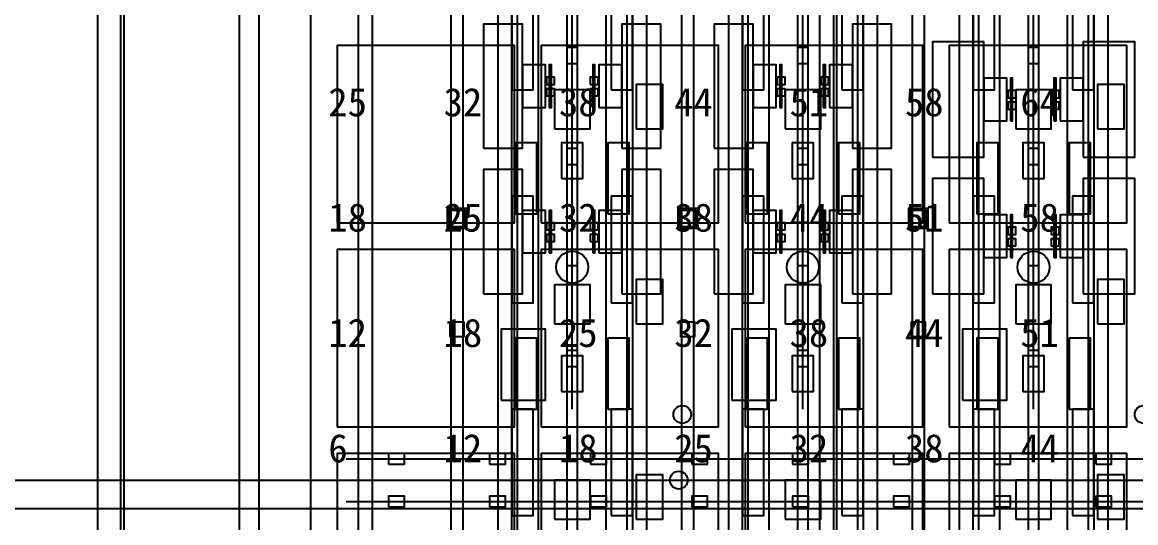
# Model space of a CAD drawing. Header units: metres. Extents: x -1640 to 1560, y -268 to 2338.
# Drawn here: x 4.2 to 67, y 1382.6 to 1410.8 of the extents above; entities that cross this region are included whole.
import ezdxf

# ---------------------------------------------------------------- set-up
doc = ezdxf.new("R2010")
doc.units = ezdxf.units.M
for name, color, linetype in [('1F_CHL', 4, 'Continuous'), ('1F_EHS_EXTINGUISHER_HYDRANT_CABINET_CONCEPT', 1, 'Continuous'), ('1F_PUMP', 2, 'Continuous'), ('1F_SCR', 3, 'Continuous'), ('1F_STRUCT_COLUMN', 8, 'Continuous'), ('1F_ZONE', 3, 'Continuous'), ('2F_CSF_LATERAL_RACK_CONCEPT', 9, 'Continuous'), ('2F_RFG', 5, 'Continuous'), ('2F_STRUCT_COLUMN', 8, 'Continuous'), ('2F_VMB', 6, 'Continuous'), ('2F_ZONE', 3, 'Continuous'), ('3F_CLEANROOM_OVERHEAD_PIPE_DUCT_CONCEPT', 9, 'Continuous'), ('3F_CVD', 3, 'Continuous'), ('3F_DIFF', 4, 'Continuous'), ('3F_EHS_EGRESS_DIST_M', 2, 'Continuous'), ('3F_EHS_EXTINGUISHER_HYDRANT_CABINET_CONCEPT', 1, 'Continuous'), ('3F_EHS_GAS_DETECTOR', 6, 'Continuous'), ('3F_FOUP', 5, 'Continuous'), ('3F_OHT', 9, 'Continuous'), ('3F_OHTV', 1, 'Continuous'), ('3F_STK', 3, 'Continuous'), ('3F_STRUCT_COLUMN', 8, 'Continuous'), ('3F_TBAR', 6, 'Continuous'), ('3F_ZONE', 3, 'Continuous'), ('4F_FFU', 1, 'Continuous'), ('4F_STRUCT_PLENUM_TRUSS_CONCEPT', 9, 'Continuous'), ('4F_ZONE', 3, 'Continuous'), ('5F_CHL', 4, 'Continuous'), ('5F_EHS_EXTINGUISHER_HYDRANT_CABINET_CONCEPT', 1, 'Continuous'), ('5F_PUMP', 2, 'Continuous'), ('5F_SCR', 3, 'Continuous'), ('5F_STRUCT_COLUMN', 8, 'Continuous'), ('5F_ZONE', 3, 'Continuous'), ('6F_CSF_LATERAL_RACK_CONCEPT', 9, 'Continuous'), ('6F_RFG', 5, 'Continuous'), ('6F_STRUCT_COLUMN', 8, 'Continuous'), ('6F_VMB', 6, 'Continuous'), ('6F_ZONE', 3, 'Continuous'), ('7F_CLEANROOM_OVERHEAD_PIPE_DUCT_CONCEPT', 9, 'Continuous'), ('7F_CVD', 3, 'Continuous'), ('7F_DIFF', 4, 'Continuous'), ('7F_EHS_EGRESS_DIST_M', 2, 'Continuous'), ('7F_EHS_EXTINGUISHER_HYDRANT_CABINET_CONCEPT', 1, 'Continuous'), ('7F_EHS_GAS_DETECTOR', 6, 'Continuous'), ('7F_FOUP', 5, 'Continuous'), ('7F_OHT', 9, 'Continuous'), ('7F_OHTV', 1, 'Continuous'), ('7F_STK', 3, 'Continuous'), ('7F_STRUCT_COLUMN', 8, 'Continuous'), ('7F_TBAR', 6, 'Continuous'), ('7F_ZONE', 3, 'Continuous'), ('8F_FFU', 1, 'Continuous'), ('8F_STRUCT_PLENUM_TRUSS_CONCEPT', 9, 'Continuous'), ('8F_ZONE', 3, 'Continuous'), ('EHS_TREATED_EXHAUST', 30, 'Continuous'), ('UTIL_CHW.R_CONCEPT', 2, 'Continuous'), ('UTIL_CHW.S_CONCEPT', 1, 'Continuous'), ('UTIL_ELEC.LV_CONCEPT', 2, 'Continuous'), ('UTIL_GAS.BULK_CONCEPT', 2, 'Continuous'), ('UTIL_PCW.R_CONCEPT', 1, 'Continuous'), ('UTIL_PCW.S_CONCEPT', 6, 'Continuous'), ('UTIL_UPW.R_CONCEPT', 2, 'Continuous'), ('UTIL_UPW.S_CONCEPT', 1, 'Continuous')]:
    doc.layers.add(name, color=color, linetype=linetype)

msp = doc.modelspace()

# ---------------------------------------------------------------- linework, layer by layer
at = {"layer": '1F_CHL'}
for points in [[(38.85, 1404.8), (40.35, 1404.8), (40.35, 1407.3), (38.85, 1407.3)], [(64.85, 1404.8), (66.35, 1404.8), (66.35, 1407.3), (64.85, 1407.3)], [(38.85, 1393.8), (40.35, 1393.8), (40.35, 1396.3), (38.85, 1396.3)], [(64.85, 1393.8), (66.35, 1393.8), (66.35, 1396.3), (64.85, 1396.3)], [(38.85, 1382.8), (40.35, 1382.8), (40.35, 1385.3), (38.85, 1385.3)], [(64.85, 1382.8), (66.35, 1382.8), (66.35, 1385.3), (64.85, 1385.3)]]:
    msp.add_lwpolyline(points, close=True, dxfattribs=at)
at = {"layer": '1F_EHS_EXTINGUISHER_HYDRANT_CABINET_CONCEPT'}
msp.add_circle((41.25, 1385), 0.5, dxfattribs=at)
at = {"layer": '1F_PUMP'}
for points in [[(32.05, 1400), (33.25, 1400), (33.25, 1404), (32.05, 1404)], [(37.25, 1400), (38.45, 1400), (38.45, 1404), (37.25, 1404)], [(45.05, 1400), (46.25, 1400), (46.25, 1404), (45.05, 1404)], [(50.25, 1400), (51.45, 1400), (51.45, 1404), (50.25, 1404)], [(58.05, 1400), (59.25, 1400), (59.25, 1404), (58.05, 1404)], [(63.25, 1400), (64.45, 1400), (64.45, 1404), (63.25, 1404)], [(32.05, 1389), (33.25, 1389), (33.25, 1393), (32.05, 1393)], [(37.25, 1389), (38.45, 1389), (38.45, 1393), (37.25, 1393)], [(45.05, 1389), (46.25, 1389), (46.25, 1393), (45.05, 1393)], [(50.25, 1389), (51.45, 1389), (51.45, 1393), (50.25, 1393)], [(58.05, 1389), (59.25, 1389), (59.25, 1393), (58.05, 1393)], [(63.25, 1389), (64.45, 1389), (64.45, 1393), (63.25, 1393)]]:
    msp.add_lwpolyline(points, close=True, dxfattribs=at)
at = {"layer": '1F_SCR'}
for points in [[(34.25, 1404.8), (36.25, 1404.8), (36.25, 1407), (34.25, 1407)], [(47.25, 1404.8), (49.25, 1404.8), (49.25, 1407), (47.25, 1407)], [(60.25, 1404.8), (62.25, 1404.8), (62.25, 1407), (60.25, 1407)], [(34.25, 1393.8), (36.25, 1393.8), (36.25, 1396), (34.25, 1396)], [(47.25, 1393.8), (49.25, 1393.8), (49.25, 1396), (47.25, 1396)], [(60.25, 1393.8), (62.25, 1393.8), (62.25, 1396), (60.25, 1396)], [(34.25, 1382.8), (36.25, 1382.8), (36.25, 1385), (34.25, 1385)], [(47.25, 1382.8), (49.25, 1382.8), (49.25, 1385), (47.25, 1385)], [(60.25, 1382.8), (62.25, 1382.8), (62.25, 1385), (60.25, 1385)]]:
    msp.add_lwpolyline(points, close=True, dxfattribs=at)
at = {"layer": '1F_STRUCT_COLUMN'}
for points in [[(28.2, 1399.2), (29.3, 1399.2), (29.3, 1400.3), (28.2, 1400.3)], [(41.2, 1399.2), (42.3, 1399.2), (42.3, 1400.3), (41.2, 1400.3)], [(54.2, 1399.2), (55.3, 1399.2), (55.3, 1400.3), (54.2, 1400.3)]]:
    msp.add_lwpolyline(points, close=True, dxfattribs=at)
at = {"layer": '1F_ZONE'}
msp.add_lwpolyline([(20.5, 1306), (297, 1306), (297, 1464), (20.5, 1464)], close=True, dxfattribs=at)
at = {"layer": '2F_CSF_LATERAL_RACK_CONCEPT'}
for points in [[(31.05, 1310), (31.85, 1310), (31.85, 1460), (31.05, 1460)], [(38.65, 1310), (39.45, 1310), (39.45, 1460), (38.65, 1460)], [(44.05, 1310), (44.85, 1310), (44.85, 1460), (44.05, 1460)], [(51.65, 1310), (52.45, 1310), (52.45, 1460), (51.65, 1460)], [(57.05, 1310), (57.85, 1310), (57.85, 1460), (57.05, 1460)], [(64.65, 1310), (65.45, 1310), (65.45, 1460), (64.65, 1460)]]:
    msp.add_lwpolyline(points, close=True, dxfattribs=at)
at = {"layer": '2F_RFG'}
for points in [[(31.85, 1407), (33.05, 1407), (33.05, 1413), (31.85, 1413)], [(37.45, 1407), (38.65, 1407), (38.65, 1413), (37.45, 1413)], [(44.85, 1407), (46.05, 1407), (46.05, 1413), (44.85, 1413)], [(50.45, 1407), (51.65, 1407), (51.65, 1413), (50.45, 1413)], [(57.85, 1407), (59.05, 1407), (59.05, 1413), (57.85, 1413)], [(63.45, 1407), (64.65, 1407), (64.65, 1413), (63.45, 1413)], [(31.85, 1395), (33.05, 1395), (33.05, 1401), (31.85, 1401)], [(37.45, 1395), (38.65, 1395), (38.65, 1401), (37.45, 1401)], [(44.85, 1395), (46.05, 1395), (46.05, 1401), (44.85, 1401)], [(50.45, 1395), (51.65, 1395), (51.65, 1401), (50.45, 1401)], [(57.85, 1395), (59.05, 1395), (59.05, 1401), (57.85, 1401)], [(63.45, 1395), (64.65, 1395), (64.65, 1401), (63.45, 1401)], [(31.85, 1383), (33.05, 1383), (33.05, 1389), (31.85, 1389)], [(37.45, 1383), (38.65, 1383), (38.65, 1389), (37.45, 1389)], [(44.85, 1383), (46.05, 1383), (46.05, 1389), (44.85, 1389)], [(50.45, 1383), (51.65, 1383), (51.65, 1389), (50.45, 1389)], [(57.85, 1383), (59.05, 1383), (59.05, 1389), (57.85, 1389)], [(63.45, 1383), (64.65, 1383), (64.65, 1389), (63.45, 1389)]]:
    msp.add_lwpolyline(points, close=True, dxfattribs=at)
at = {"layer": '2F_STRUCT_COLUMN'}
for points in [[(28.3, 1399.3), (29.2, 1399.3), (29.2, 1400.2), (28.3, 1400.2)], [(41.3, 1399.3), (42.2, 1399.3), (42.2, 1400.2), (41.3, 1400.2)], [(54.3, 1399.3), (55.2, 1399.3), (55.2, 1400.2), (54.3, 1400.2)]]:
    msp.add_lwpolyline(points, close=True, dxfattribs=at)
at = {"layer": '2F_VMB'}
for points in [[(34.65, 1402), (35.85, 1402), (35.85, 1404), (34.65, 1404)], [(47.65, 1402), (48.85, 1402), (48.85, 1404), (47.65, 1404)], [(60.65, 1402), (61.85, 1402), (61.85, 1404), (60.65, 1404)], [(34.65, 1390), (35.85, 1390), (35.85, 1392), (34.65, 1392)], [(47.65, 1390), (48.85, 1390), (48.85, 1392), (47.65, 1392)], [(60.65, 1390), (61.85, 1390), (61.85, 1392), (60.65, 1392)]]:
    msp.add_lwpolyline(points, close=True, dxfattribs=at)
at = {"layer": '2F_ZONE'}
msp.add_lwpolyline([(20.5, 1306), (297, 1306), (297, 1464), (20.5, 1464)], close=True, dxfattribs=at)
at = {"layer": '3F_CLEANROOM_OVERHEAD_PIPE_DUCT_CONCEPT'}
for points in [[(32.15, 1309), (33.35, 1309), (33.35, 1461), (32.15, 1461)], [(37.15, 1309), (38.35, 1309), (38.35, 1461), (37.15, 1461)], [(45.15, 1309), (46.35, 1309), (46.35, 1461), (45.15, 1461)], [(50.15, 1309), (51.35, 1309), (51.35, 1461), (50.15, 1461)], [(58.15, 1309), (59.35, 1309), (59.35, 1461), (58.15, 1461)], [(63.15, 1309), (64.35, 1309), (64.35, 1461), (63.15, 1461)]]:
    msp.add_lwpolyline(points, close=True, dxfattribs=at)
at = {"layer": '3F_CVD'}
for points in [[(55.55, 1403.2), (58.45, 1403.2), (58.45, 1409.7), (55.55, 1409.7)], [(64.05, 1403.2), (66.95, 1403.2), (66.95, 1409.7), (64.05, 1409.7)], [(58.45, 1405.25), (59.75, 1405.25), (59.75, 1407.65), (58.45, 1407.65)], [(62.75, 1405.25), (64.05, 1405.25), (64.05, 1407.65), (62.75, 1407.65)], [(55.55, 1395.5), (58.45, 1395.5), (58.45, 1402), (55.55, 1402)], [(64.05, 1395.5), (66.95, 1395.5), (66.95, 1402), (64.05, 1402)], [(58.45, 1397.55), (59.75, 1397.55), (59.75, 1399.95), (58.45, 1399.95)], [(62.75, 1397.55), (64.05, 1397.55), (64.05, 1399.95), (62.75, 1399.95)]]:
    msp.add_lwpolyline(points, close=True, dxfattribs=at)
at = {"layer": '3F_DIFF'}
for points in [[(30.25, 1403.7), (32.45, 1403.7), (32.45, 1410.7), (30.25, 1410.7)], [(38.05, 1403.7), (40.25, 1403.7), (40.25, 1410.7), (38.05, 1410.7)], [(43.25, 1403.7), (45.45, 1403.7), (45.45, 1410.7), (43.25, 1410.7)], [(51.05, 1403.7), (53.25, 1403.7), (53.25, 1410.7), (51.05, 1410.7)], [(32.45, 1406), (33.75, 1406), (33.75, 1408.4), (32.45, 1408.4)], [(36.75, 1406), (38.05, 1406), (38.05, 1408.4), (36.75, 1408.4)], [(45.45, 1406), (46.75, 1406), (46.75, 1408.4), (45.45, 1408.4)], [(49.75, 1406), (51.05, 1406), (51.05, 1408.4), (49.75, 1408.4)], [(30.25, 1395.5), (32.45, 1395.5), (32.45, 1402.5), (30.25, 1402.5)], [(38.05, 1395.5), (40.25, 1395.5), (40.25, 1402.5), (38.05, 1402.5)], [(43.25, 1395.5), (45.45, 1395.5), (45.45, 1402.5), (43.25, 1402.5)], [(51.05, 1395.5), (53.25, 1395.5), (53.25, 1402.5), (51.05, 1402.5)], [(32.45, 1397.8), (33.75, 1397.8), (33.75, 1400.2), (32.45, 1400.2)], [(36.75, 1397.8), (38.05, 1397.8), (38.05, 1400.2), (36.75, 1400.2)], [(45.45, 1397.8), (46.75, 1397.8), (46.75, 1400.2), (45.45, 1400.2)], [(49.75, 1397.8), (51.05, 1397.8), (51.05, 1400.2), (49.75, 1400.2)]]:
    msp.add_lwpolyline(points, close=True, dxfattribs=at)
at = {"layer": '3F_EHS_EXTINGUISHER_HYDRANT_CABINET_CONCEPT'}
for centre in [(41.45, 1388.7), (67.45, 1388.7)]:
    msp.add_circle(centre, 0.5, dxfattribs=at)
at = {"layer": '3F_EHS_GAS_DETECTOR'}
for centre in [(35.25, 1397), (48.25, 1397), (61.25, 1397)]:
    msp.add_circle(centre, 0.9, dxfattribs=at)
at = {"layer": '3F_FOUP'}
for points in [[(33.8, 1407.3), (34.25, 1407.3), (34.25, 1407.7), (33.8, 1407.7)], [(36.25, 1407.3), (36.7, 1407.3), (36.7, 1407.7), (36.25, 1407.7)], [(46.8, 1407.3), (47.25, 1407.3), (47.25, 1407.7), (46.8, 1407.7)], [(49.25, 1407.3), (49.7, 1407.3), (49.7, 1407.7), (49.25, 1407.7)], [(33.8, 1406.65), (34.25, 1406.65), (34.25, 1407.05), (33.8, 1407.05)], [(36.25, 1406.65), (36.7, 1406.65), (36.7, 1407.05), (36.25, 1407.05)], [(46.8, 1406.65), (47.25, 1406.65), (47.25, 1407.05), (46.8, 1407.05)], [(49.25, 1406.65), (49.7, 1406.65), (49.7, 1407.05), (49.25, 1407.05)], [(59.8, 1406.55), (60.25, 1406.55), (60.25, 1406.95), (59.8, 1406.95)], [(62.25, 1406.55), (62.7, 1406.55), (62.7, 1406.95), (62.25, 1406.95)], [(59.8, 1405.9), (60.25, 1405.9), (60.25, 1406.3), (59.8, 1406.3)], [(62.25, 1405.9), (62.7, 1405.9), (62.7, 1406.3), (62.25, 1406.3)], [(33.8, 1399.1), (34.25, 1399.1), (34.25, 1399.5), (33.8, 1399.5)], [(36.25, 1399.1), (36.7, 1399.1), (36.7, 1399.5), (36.25, 1399.5)], [(46.8, 1399.1), (47.25, 1399.1), (47.25, 1399.5), (46.8, 1399.5)], [(49.25, 1399.1), (49.7, 1399.1), (49.7, 1399.5), (49.25, 1399.5)], [(59.8, 1398.85), (60.25, 1398.85), (60.25, 1399.25), (59.8, 1399.25)], [(62.25, 1398.85), (62.7, 1398.85), (62.7, 1399.25), (62.25, 1399.25)], [(33.8, 1398.45), (34.25, 1398.45), (34.25, 1398.85), (33.8, 1398.85)], [(36.25, 1398.45), (36.7, 1398.45), (36.7, 1398.85), (36.25, 1398.85)], [(46.8, 1398.45), (47.25, 1398.45), (47.25, 1398.85), (46.8, 1398.85)], [(49.25, 1398.45), (49.7, 1398.45), (49.7, 1398.85), (49.25, 1398.85)], [(59.8, 1398.2), (60.25, 1398.2), (60.25, 1398.6), (59.8, 1398.6)], [(62.25, 1398.2), (62.7, 1398.2), (62.7, 1398.6), (62.25, 1398.6)]]:
    msp.add_lwpolyline(points, close=True, dxfattribs=at)
at = {"layer": '3F_OHT'}
for p, q in [((35.25, 1389), (35.25, 1461)), ((48.25, 1389), (48.25, 1461)), ((61.25, 1389), (61.25, 1461)), ((22.5, 1386.2), (295, 1386.2)), ((22.5, 1383.8), (295, 1383.8))]:
    msp.add_line(p, q, dxfattribs=at)
at = {"layer": '3F_OHTV'}
for points in [[(34.95, 1408.48), (35.55, 1408.48), (35.55, 1409.38), (34.95, 1409.38)], [(47.95, 1408.48), (48.55, 1408.48), (48.55, 1409.38), (47.95, 1409.38)], [(60.95, 1408.48), (61.55, 1408.48), (61.55, 1409.38), (60.95, 1409.38)], [(34.95, 1402.78), (35.55, 1402.78), (35.55, 1403.68), (34.95, 1403.68)], [(47.95, 1402.78), (48.55, 1402.78), (48.55, 1403.68), (47.95, 1403.68)], [(60.95, 1402.78), (61.55, 1402.78), (61.55, 1403.68), (60.95, 1403.68)], [(34.95, 1397.09), (35.55, 1397.09), (35.55, 1397.99), (34.95, 1397.99)], [(47.95, 1397.09), (48.55, 1397.09), (48.55, 1397.99), (47.95, 1397.99)], [(60.95, 1397.09), (61.55, 1397.09), (61.55, 1397.99), (60.95, 1397.99)], [(34.95, 1391.4), (35.55, 1391.4), (35.55, 1392.3), (34.95, 1392.3)], [(47.95, 1391.4), (48.55, 1391.4), (48.55, 1392.3), (47.95, 1392.3)], [(60.95, 1391.4), (61.55, 1391.4), (61.55, 1392.3), (60.95, 1392.3)], [(24.9, 1385.9), (25.8, 1385.9), (25.8, 1386.5), (24.9, 1386.5)], [(30.59, 1385.9), (31.49, 1385.9), (31.49, 1386.5), (30.59, 1386.5)], [(36.28, 1385.9), (37.18, 1385.9), (37.18, 1386.5), (36.28, 1386.5)], [(41.98, 1385.9), (42.88, 1385.9), (42.88, 1386.5), (41.98, 1386.5)], [(47.67, 1385.9), (48.57, 1385.9), (48.57, 1386.5), (47.67, 1386.5)], [(53.36, 1385.9), (54.26, 1385.9), (54.26, 1386.5), (53.36, 1386.5)], [(59.05, 1385.9), (59.95, 1385.9), (59.95, 1386.5), (59.05, 1386.5)], [(64.75, 1385.9), (65.65, 1385.9), (65.65, 1386.5), (64.75, 1386.5)], [(24.9, 1383.5), (25.8, 1383.5), (25.8, 1384.1), (24.9, 1384.1)], [(30.59, 1383.5), (31.49, 1383.5), (31.49, 1384.1), (30.59, 1384.1)], [(36.28, 1383.5), (37.18, 1383.5), (37.18, 1384.1), (36.28, 1384.1)], [(41.98, 1383.5), (42.88, 1383.5), (42.88, 1384.1), (41.98, 1384.1)], [(47.67, 1383.5), (48.57, 1383.5), (48.57, 1384.1), (47.67, 1384.1)], [(53.36, 1383.5), (54.26, 1383.5), (54.26, 1384.1), (53.36, 1384.1)], [(59.05, 1383.5), (59.95, 1383.5), (59.95, 1384.1), (59.05, 1384.1)], [(64.75, 1383.5), (65.65, 1383.5), (65.65, 1384.1), (64.75, 1384.1)]]:
    msp.add_lwpolyline(points, close=True, dxfattribs=at)
at = {"layer": '3F_STK'}
for points in [[(31.25, 1389.5), (33.75, 1389.5), (33.75, 1393.5), (31.25, 1393.5)], [(44.25, 1389.5), (46.75, 1389.5), (46.75, 1393.5), (44.25, 1393.5)], [(57.25, 1389.5), (59.75, 1389.5), (59.75, 1393.5), (57.25, 1393.5)]]:
    msp.add_lwpolyline(points, close=True, dxfattribs=at)
at = {"layer": '3F_STRUCT_COLUMN'}
for points in [[(28.35, 1393.1), (29.15, 1393.1), (29.15, 1393.9), (28.35, 1393.9)], [(41.35, 1393.1), (42.15, 1393.1), (42.15, 1393.9), (41.35, 1393.9)], [(54.35, 1393.1), (55.15, 1393.1), (55.15, 1393.9), (54.35, 1393.9)]]:
    msp.add_lwpolyline(points, close=True, dxfattribs=at)
at = {"layer": '3F_TBAR'}
for points in [[(33.95, 1406), (34.07, 1406), (34.07, 1408.4), (33.95, 1408.4)], [(36.4, 1406), (36.52, 1406), (36.52, 1408.4), (36.4, 1408.4)], [(46.95, 1406), (47.07, 1406), (47.07, 1408.4), (46.95, 1408.4)], [(49.4, 1406), (49.52, 1406), (49.52, 1408.4), (49.4, 1408.4)], [(59.95, 1405.25), (60.07, 1405.25), (60.07, 1407.65), (59.95, 1407.65)], [(62.4, 1405.25), (62.52, 1405.25), (62.52, 1407.65), (62.4, 1407.65)], [(33.95, 1397.8), (34.07, 1397.8), (34.07, 1400.2), (33.95, 1400.2)], [(36.4, 1397.8), (36.52, 1397.8), (36.52, 1400.2), (36.4, 1400.2)], [(46.95, 1397.8), (47.07, 1397.8), (47.07, 1400.2), (46.95, 1400.2)], [(49.4, 1397.8), (49.52, 1397.8), (49.52, 1400.2), (49.4, 1400.2)], [(59.95, 1397.55), (60.07, 1397.55), (60.07, 1399.95), (59.95, 1399.95)], [(62.4, 1397.55), (62.52, 1397.55), (62.52, 1399.95), (62.4, 1399.95)]]:
    msp.add_lwpolyline(points, close=True, dxfattribs=at)
at = {"layer": '3F_ZONE'}
msp.add_lwpolyline([(20.5, 1306), (297, 1306), (297, 1464), (20.5, 1464)], close=True, dxfattribs=at)
at = {"layer": '4F_FFU'}
for points in [[(22, 1399.5), (32, 1399.5), (32, 1409.5), (22, 1409.5)], [(33.5, 1399.5), (43.5, 1399.5), (43.5, 1409.5), (33.5, 1409.5)], [(45, 1399.5), (55, 1399.5), (55, 1409.5), (45, 1409.5)], [(56.5, 1399.5), (66.5, 1399.5), (66.5, 1409.5), (56.5, 1409.5)], [(22, 1388), (32, 1388), (32, 1398), (22, 1398)], [(33.5, 1388), (43.5, 1388), (43.5, 1398), (33.5, 1398)], [(45, 1388), (55, 1388), (55, 1398), (45, 1398)], [(56.5, 1388), (66.5, 1388), (66.5, 1398), (56.5, 1398)], [(22, 1376.5), (32, 1376.5), (32, 1386.5), (22, 1386.5)], [(33.5, 1376.5), (43.5, 1376.5), (43.5, 1386.5), (33.5, 1386.5)], [(45, 1376.5), (55, 1376.5), (55, 1386.5), (45, 1386.5)], [(56.5, 1376.5), (66.5, 1376.5), (66.5, 1386.5), (56.5, 1386.5)]]:
    msp.add_lwpolyline(points, close=True, dxfattribs=at)
at = {"layer": '4F_STRUCT_PLENUM_TRUSS_CONCEPT'}
for points in [[(28.4, 1306), (29.1, 1306), (29.1, 1464), (28.4, 1464)], [(41.4, 1306), (42.1, 1306), (42.1, 1464), (41.4, 1464)], [(54.4, 1306), (55.1, 1306), (55.1, 1464), (54.4, 1464)]]:
    msp.add_lwpolyline(points, close=True, dxfattribs=at)
at = {"layer": '4F_ZONE'}
msp.add_lwpolyline([(20.5, 1306), (297, 1306), (297, 1464), (20.5, 1464)], close=True, dxfattribs=at)
at = {"layer": '5F_CHL'}
for points in [[(38.85, 1404.8), (40.35, 1404.8), (40.35, 1407.3), (38.85, 1407.3)], [(64.85, 1404.8), (66.35, 1404.8), (66.35, 1407.3), (64.85, 1407.3)], [(38.85, 1393.8), (40.35, 1393.8), (40.35, 1396.3), (38.85, 1396.3)], [(64.85, 1393.8), (66.35, 1393.8), (66.35, 1396.3), (64.85, 1396.3)], [(38.85, 1382.8), (40.35, 1382.8), (40.35, 1385.3), (38.85, 1385.3)], [(64.85, 1382.8), (66.35, 1382.8), (66.35, 1385.3), (64.85, 1385.3)]]:
    msp.add_lwpolyline(points, close=True, dxfattribs=at)
at = {"layer": '5F_EHS_EXTINGUISHER_HYDRANT_CABINET_CONCEPT'}
msp.add_circle((41.25, 1385), 0.5, dxfattribs=at)
at = {"layer": '5F_PUMP'}
for points in [[(32.05, 1400), (33.25, 1400), (33.25, 1404), (32.05, 1404)], [(37.25, 1400), (38.45, 1400), (38.45, 1404), (37.25, 1404)], [(45.05, 1400), (46.25, 1400), (46.25, 1404), (45.05, 1404)], [(50.25, 1400), (51.45, 1400), (51.45, 1404), (50.25, 1404)], [(58.05, 1400), (59.25, 1400), (59.25, 1404), (58.05, 1404)], [(63.25, 1400), (64.45, 1400), (64.45, 1404), (63.25, 1404)], [(32.05, 1389), (33.25, 1389), (33.25, 1393), (32.05, 1393)], [(37.25, 1389), (38.45, 1389), (38.45, 1393), (37.25, 1393)], [(45.05, 1389), (46.25, 1389), (46.25, 1393), (45.05, 1393)], [(50.25, 1389), (51.45, 1389), (51.45, 1393), (50.25, 1393)], [(58.05, 1389), (59.25, 1389), (59.25, 1393), (58.05, 1393)], [(63.25, 1389), (64.45, 1389), (64.45, 1393), (63.25, 1393)]]:
    msp.add_lwpolyline(points, close=True, dxfattribs=at)
at = {"layer": '5F_SCR'}
for points in [[(34.25, 1404.8), (36.25, 1404.8), (36.25, 1407), (34.25, 1407)], [(47.25, 1404.8), (49.25, 1404.8), (49.25, 1407), (47.25, 1407)], [(60.25, 1404.8), (62.25, 1404.8), (62.25, 1407), (60.25, 1407)], [(34.25, 1393.8), (36.25, 1393.8), (36.25, 1396), (34.25, 1396)], [(47.25, 1393.8), (49.25, 1393.8), (49.25, 1396), (47.25, 1396)], [(60.25, 1393.8), (62.25, 1393.8), (62.25, 1396), (60.25, 1396)], [(34.25, 1382.8), (36.25, 1382.8), (36.25, 1385), (34.25, 1385)], [(47.25, 1382.8), (49.25, 1382.8), (49.25, 1385), (47.25, 1385)], [(60.25, 1382.8), (62.25, 1382.8), (62.25, 1385), (60.25, 1385)]]:
    msp.add_lwpolyline(points, close=True, dxfattribs=at)
at = {"layer": '5F_STRUCT_COLUMN'}
for points in [[(28.2, 1399.2), (29.3, 1399.2), (29.3, 1400.3), (28.2, 1400.3)], [(41.2, 1399.2), (42.3, 1399.2), (42.3, 1400.3), (41.2, 1400.3)], [(54.2, 1399.2), (55.3, 1399.2), (55.3, 1400.3), (54.2, 1400.3)]]:
    msp.add_lwpolyline(points, close=True, dxfattribs=at)
at = {"layer": '5F_ZONE'}
msp.add_lwpolyline([(20.5, 1306), (297, 1306), (297, 1464), (20.5, 1464)], close=True, dxfattribs=at)
at = {"layer": '6F_CSF_LATERAL_RACK_CONCEPT'}
for points in [[(31.05, 1310), (31.85, 1310), (31.85, 1460), (31.05, 1460)], [(38.65, 1310), (39.45, 1310), (39.45, 1460), (38.65, 1460)], [(44.05, 1310), (44.85, 1310), (44.85, 1460), (44.05, 1460)], [(51.65, 1310), (52.45, 1310), (52.45, 1460), (51.65, 1460)], [(57.05, 1310), (57.85, 1310), (57.85, 1460), (57.05, 1460)], [(64.65, 1310), (65.45, 1310), (65.45, 1460), (64.65, 1460)]]:
    msp.add_lwpolyline(points, close=True, dxfattribs=at)
at = {"layer": '6F_RFG'}
for points in [[(31.85, 1407), (33.05, 1407), (33.05, 1413), (31.85, 1413)], [(37.45, 1407), (38.65, 1407), (38.65, 1413), (37.45, 1413)], [(44.85, 1407), (46.05, 1407), (46.05, 1413), (44.85, 1413)], [(50.45, 1407), (51.65, 1407), (51.65, 1413), (50.45, 1413)], [(57.85, 1407), (59.05, 1407), (59.05, 1413), (57.85, 1413)], [(63.45, 1407), (64.65, 1407), (64.65, 1413), (63.45, 1413)], [(31.85, 1395), (33.05, 1395), (33.05, 1401), (31.85, 1401)], [(37.45, 1395), (38.65, 1395), (38.65, 1401), (37.45, 1401)], [(44.85, 1395), (46.05, 1395), (46.05, 1401), (44.85, 1401)], [(50.45, 1395), (51.65, 1395), (51.65, 1401), (50.45, 1401)], [(57.85, 1395), (59.05, 1395), (59.05, 1401), (57.85, 1401)], [(63.45, 1395), (64.65, 1395), (64.65, 1401), (63.45, 1401)], [(31.85, 1383), (33.05, 1383), (33.05, 1389), (31.85, 1389)], [(37.45, 1383), (38.65, 1383), (38.65, 1389), (37.45, 1389)], [(44.85, 1383), (46.05, 1383), (46.05, 1389), (44.85, 1389)], [(50.45, 1383), (51.65, 1383), (51.65, 1389), (50.45, 1389)], [(57.85, 1383), (59.05, 1383), (59.05, 1389), (57.85, 1389)], [(63.45, 1383), (64.65, 1383), (64.65, 1389), (63.45, 1389)]]:
    msp.add_lwpolyline(points, close=True, dxfattribs=at)
at = {"layer": '6F_STRUCT_COLUMN'}
for points in [[(28.3, 1399.3), (29.2, 1399.3), (29.2, 1400.2), (28.3, 1400.2)], [(41.3, 1399.3), (42.2, 1399.3), (42.2, 1400.2), (41.3, 1400.2)], [(54.3, 1399.3), (55.2, 1399.3), (55.2, 1400.2), (54.3, 1400.2)]]:
    msp.add_lwpolyline(points, close=True, dxfattribs=at)
at = {"layer": '6F_VMB'}
for points in [[(34.65, 1402), (35.85, 1402), (35.85, 1404), (34.65, 1404)], [(47.65, 1402), (48.85, 1402), (48.85, 1404), (47.65, 1404)], [(60.65, 1402), (61.85, 1402), (61.85, 1404), (60.65, 1404)], [(34.65, 1390), (35.85, 1390), (35.85, 1392), (34.65, 1392)], [(47.65, 1390), (48.85, 1390), (48.85, 1392), (47.65, 1392)], [(60.65, 1390), (61.85, 1390), (61.85, 1392), (60.65, 1392)]]:
    msp.add_lwpolyline(points, close=True, dxfattribs=at)
at = {"layer": '6F_ZONE'}
msp.add_lwpolyline([(20.5, 1306), (297, 1306), (297, 1464), (20.5, 1464)], close=True, dxfattribs=at)
at = {"layer": '7F_CLEANROOM_OVERHEAD_PIPE_DUCT_CONCEPT'}
for points in [[(32.15, 1309), (33.35, 1309), (33.35, 1461), (32.15, 1461)], [(37.15, 1309), (38.35, 1309), (38.35, 1461), (37.15, 1461)], [(45.15, 1309), (46.35, 1309), (46.35, 1461), (45.15, 1461)], [(50.15, 1309), (51.35, 1309), (51.35, 1461), (50.15, 1461)], [(58.15, 1309), (59.35, 1309), (59.35, 1461), (58.15, 1461)], [(63.15, 1309), (64.35, 1309), (64.35, 1461), (63.15, 1461)]]:
    msp.add_lwpolyline(points, close=True, dxfattribs=at)
at = {"layer": '7F_CVD'}
for points in [[(55.55, 1403.2), (58.45, 1403.2), (58.45, 1409.7), (55.55, 1409.7)], [(64.05, 1403.2), (66.95, 1403.2), (66.95, 1409.7), (64.05, 1409.7)], [(58.45, 1405.25), (59.75, 1405.25), (59.75, 1407.65), (58.45, 1407.65)], [(62.75, 1405.25), (64.05, 1405.25), (64.05, 1407.65), (62.75, 1407.65)], [(55.55, 1395.5), (58.45, 1395.5), (58.45, 1402), (55.55, 1402)], [(64.05, 1395.5), (66.95, 1395.5), (66.95, 1402), (64.05, 1402)], [(58.45, 1397.55), (59.75, 1397.55), (59.75, 1399.95), (58.45, 1399.95)], [(62.75, 1397.55), (64.05, 1397.55), (64.05, 1399.95), (62.75, 1399.95)]]:
    msp.add_lwpolyline(points, close=True, dxfattribs=at)
at = {"layer": '7F_DIFF'}
for points in [[(30.25, 1403.7), (32.45, 1403.7), (32.45, 1410.7), (30.25, 1410.7)], [(38.05, 1403.7), (40.25, 1403.7), (40.25, 1410.7), (38.05, 1410.7)], [(43.25, 1403.7), (45.45, 1403.7), (45.45, 1410.7), (43.25, 1410.7)], [(51.05, 1403.7), (53.25, 1403.7), (53.25, 1410.7), (51.05, 1410.7)], [(32.45, 1406), (33.75, 1406), (33.75, 1408.4), (32.45, 1408.4)], [(36.75, 1406), (38.05, 1406), (38.05, 1408.4), (36.75, 1408.4)], [(45.45, 1406), (46.75, 1406), (46.75, 1408.4), (45.45, 1408.4)], [(49.75, 1406), (51.05, 1406), (51.05, 1408.4), (49.75, 1408.4)], [(30.25, 1395.5), (32.45, 1395.5), (32.45, 1402.5), (30.25, 1402.5)], [(38.05, 1395.5), (40.25, 1395.5), (40.25, 1402.5), (38.05, 1402.5)], [(43.25, 1395.5), (45.45, 1395.5), (45.45, 1402.5), (43.25, 1402.5)], [(51.05, 1395.5), (53.25, 1395.5), (53.25, 1402.5), (51.05, 1402.5)], [(32.45, 1397.8), (33.75, 1397.8), (33.75, 1400.2), (32.45, 1400.2)], [(36.75, 1397.8), (38.05, 1397.8), (38.05, 1400.2), (36.75, 1400.2)], [(45.45, 1397.8), (46.75, 1397.8), (46.75, 1400.2), (45.45, 1400.2)], [(49.75, 1397.8), (51.05, 1397.8), (51.05, 1400.2), (49.75, 1400.2)]]:
    msp.add_lwpolyline(points, close=True, dxfattribs=at)
at = {"layer": '7F_EHS_EXTINGUISHER_HYDRANT_CABINET_CONCEPT'}
for centre in [(41.45, 1388.7), (67.45, 1388.7)]:
    msp.add_circle(centre, 0.5, dxfattribs=at)
at = {"layer": '7F_EHS_GAS_DETECTOR'}
for centre in [(35.25, 1397), (48.25, 1397), (61.25, 1397)]:
    msp.add_circle(centre, 0.9, dxfattribs=at)
at = {"layer": '7F_FOUP'}
for points in [[(33.8, 1407.3), (34.25, 1407.3), (34.25, 1407.7), (33.8, 1407.7)], [(36.25, 1407.3), (36.7, 1407.3), (36.7, 1407.7), (36.25, 1407.7)], [(46.8, 1407.3), (47.25, 1407.3), (47.25, 1407.7), (46.8, 1407.7)], [(49.25, 1407.3), (49.7, 1407.3), (49.7, 1407.7), (49.25, 1407.7)], [(33.8, 1406.65), (34.25, 1406.65), (34.25, 1407.05), (33.8, 1407.05)], [(36.25, 1406.65), (36.7, 1406.65), (36.7, 1407.05), (36.25, 1407.05)], [(46.8, 1406.65), (47.25, 1406.65), (47.25, 1407.05), (46.8, 1407.05)], [(49.25, 1406.65), (49.7, 1406.65), (49.7, 1407.05), (49.25, 1407.05)], [(59.8, 1406.55), (60.25, 1406.55), (60.25, 1406.95), (59.8, 1406.95)], [(62.25, 1406.55), (62.7, 1406.55), (62.7, 1406.95), (62.25, 1406.95)], [(59.8, 1405.9), (60.25, 1405.9), (60.25, 1406.3), (59.8, 1406.3)], [(62.25, 1405.9), (62.7, 1405.9), (62.7, 1406.3), (62.25, 1406.3)], [(33.8, 1399.1), (34.25, 1399.1), (34.25, 1399.5), (33.8, 1399.5)], [(36.25, 1399.1), (36.7, 1399.1), (36.7, 1399.5), (36.25, 1399.5)], [(46.8, 1399.1), (47.25, 1399.1), (47.25, 1399.5), (46.8, 1399.5)], [(49.25, 1399.1), (49.7, 1399.1), (49.7, 1399.5), (49.25, 1399.5)], [(59.8, 1398.85), (60.25, 1398.85), (60.25, 1399.25), (59.8, 1399.25)], [(62.25, 1398.85), (62.7, 1398.85), (62.7, 1399.25), (62.25, 1399.25)], [(33.8, 1398.45), (34.25, 1398.45), (34.25, 1398.85), (33.8, 1398.85)], [(36.25, 1398.45), (36.7, 1398.45), (36.7, 1398.85), (36.25, 1398.85)], [(46.8, 1398.45), (47.25, 1398.45), (47.25, 1398.85), (46.8, 1398.85)], [(49.25, 1398.45), (49.7, 1398.45), (49.7, 1398.85), (49.25, 1398.85)], [(59.8, 1398.2), (60.25, 1398.2), (60.25, 1398.6), (59.8, 1398.6)], [(62.25, 1398.2), (62.7, 1398.2), (62.7, 1398.6), (62.25, 1398.6)]]:
    msp.add_lwpolyline(points, close=True, dxfattribs=at)
at = {"layer": '7F_OHT'}
for p, q in [((35.25, 1389), (35.25, 1461)), ((48.25, 1389), (48.25, 1461)), ((61.25, 1389), (61.25, 1461)), ((22.5, 1386.2), (295, 1386.2)), ((22.5, 1383.8), (295, 1383.8))]:
    msp.add_line(p, q, dxfattribs=at)
at = {"layer": '7F_OHTV'}
for points in [[(34.95, 1408.48), (35.55, 1408.48), (35.55, 1409.38), (34.95, 1409.38)], [(47.95, 1408.48), (48.55, 1408.48), (48.55, 1409.38), (47.95, 1409.38)], [(60.95, 1408.48), (61.55, 1408.48), (61.55, 1409.38), (60.95, 1409.38)], [(34.95, 1402.78), (35.55, 1402.78), (35.55, 1403.68), (34.95, 1403.68)], [(47.95, 1402.78), (48.55, 1402.78), (48.55, 1403.68), (47.95, 1403.68)], [(60.95, 1402.78), (61.55, 1402.78), (61.55, 1403.68), (60.95, 1403.68)], [(34.95, 1397.09), (35.55, 1397.09), (35.55, 1397.99), (34.95, 1397.99)], [(47.95, 1397.09), (48.55, 1397.09), (48.55, 1397.99), (47.95, 1397.99)], [(60.95, 1397.09), (61.55, 1397.09), (61.55, 1397.99), (60.95, 1397.99)], [(34.95, 1391.4), (35.55, 1391.4), (35.55, 1392.3), (34.95, 1392.3)], [(47.95, 1391.4), (48.55, 1391.4), (48.55, 1392.3), (47.95, 1392.3)], [(60.95, 1391.4), (61.55, 1391.4), (61.55, 1392.3), (60.95, 1392.3)], [(24.9, 1385.9), (25.8, 1385.9), (25.8, 1386.5), (24.9, 1386.5)], [(30.59, 1385.9), (31.49, 1385.9), (31.49, 1386.5), (30.59, 1386.5)], [(36.28, 1385.9), (37.18, 1385.9), (37.18, 1386.5), (36.28, 1386.5)], [(41.98, 1385.9), (42.88, 1385.9), (42.88, 1386.5), (41.98, 1386.5)], [(47.67, 1385.9), (48.57, 1385.9), (48.57, 1386.5), (47.67, 1386.5)], [(53.36, 1385.9), (54.26, 1385.9), (54.26, 1386.5), (53.36, 1386.5)], [(59.05, 1385.9), (59.95, 1385.9), (59.95, 1386.5), (59.05, 1386.5)], [(64.75, 1385.9), (65.65, 1385.9), (65.65, 1386.5), (64.75, 1386.5)], [(24.9, 1383.5), (25.8, 1383.5), (25.8, 1384.1), (24.9, 1384.1)], [(30.59, 1383.5), (31.49, 1383.5), (31.49, 1384.1), (30.59, 1384.1)], [(36.28, 1383.5), (37.18, 1383.5), (37.18, 1384.1), (36.28, 1384.1)], [(41.98, 1383.5), (42.88, 1383.5), (42.88, 1384.1), (41.98, 1384.1)], [(47.67, 1383.5), (48.57, 1383.5), (48.57, 1384.1), (47.67, 1384.1)], [(53.36, 1383.5), (54.26, 1383.5), (54.26, 1384.1), (53.36, 1384.1)], [(59.05, 1383.5), (59.95, 1383.5), (59.95, 1384.1), (59.05, 1384.1)], [(64.75, 1383.5), (65.65, 1383.5), (65.65, 1384.1), (64.75, 1384.1)]]:
    msp.add_lwpolyline(points, close=True, dxfattribs=at)
at = {"layer": '7F_STK'}
for points in [[(31.25, 1389.5), (33.75, 1389.5), (33.75, 1393.5), (31.25, 1393.5)], [(44.25, 1389.5), (46.75, 1389.5), (46.75, 1393.5), (44.25, 1393.5)], [(57.25, 1389.5), (59.75, 1389.5), (59.75, 1393.5), (57.25, 1393.5)]]:
    msp.add_lwpolyline(points, close=True, dxfattribs=at)
at = {"layer": '7F_STRUCT_COLUMN'}
for points in [[(28.35, 1393.1), (29.15, 1393.1), (29.15, 1393.9), (28.35, 1393.9)], [(41.35, 1393.1), (42.15, 1393.1), (42.15, 1393.9), (41.35, 1393.9)], [(54.35, 1393.1), (55.15, 1393.1), (55.15, 1393.9), (54.35, 1393.9)]]:
    msp.add_lwpolyline(points, close=True, dxfattribs=at)
at = {"layer": '7F_TBAR'}
for points in [[(33.95, 1406), (34.07, 1406), (34.07, 1408.4), (33.95, 1408.4)], [(36.4, 1406), (36.52, 1406), (36.52, 1408.4), (36.4, 1408.4)], [(46.95, 1406), (47.07, 1406), (47.07, 1408.4), (46.95, 1408.4)], [(49.4, 1406), (49.52, 1406), (49.52, 1408.4), (49.4, 1408.4)], [(59.95, 1405.25), (60.07, 1405.25), (60.07, 1407.65), (59.95, 1407.65)], [(62.4, 1405.25), (62.52, 1405.25), (62.52, 1407.65), (62.4, 1407.65)], [(33.95, 1397.8), (34.07, 1397.8), (34.07, 1400.2), (33.95, 1400.2)], [(36.4, 1397.8), (36.52, 1397.8), (36.52, 1400.2), (36.4, 1400.2)], [(46.95, 1397.8), (47.07, 1397.8), (47.07, 1400.2), (46.95, 1400.2)], [(49.4, 1397.8), (49.52, 1397.8), (49.52, 1400.2), (49.4, 1400.2)], [(59.95, 1397.55), (60.07, 1397.55), (60.07, 1399.95), (59.95, 1399.95)], [(62.4, 1397.55), (62.52, 1397.55), (62.52, 1399.95), (62.4, 1399.95)]]:
    msp.add_lwpolyline(points, close=True, dxfattribs=at)
at = {"layer": '7F_ZONE'}
msp.add_lwpolyline([(20.5, 1306), (297, 1306), (297, 1464), (20.5, 1464)], close=True, dxfattribs=at)
at = {"layer": '8F_FFU'}
for points in [[(22, 1399.5), (32, 1399.5), (32, 1409.5), (22, 1409.5)], [(33.5, 1399.5), (43.5, 1399.5), (43.5, 1409.5), (33.5, 1409.5)], [(45, 1399.5), (55, 1399.5), (55, 1409.5), (45, 1409.5)], [(56.5, 1399.5), (66.5, 1399.5), (66.5, 1409.5), (56.5, 1409.5)], [(22, 1388), (32, 1388), (32, 1398), (22, 1398)], [(33.5, 1388), (43.5, 1388), (43.5, 1398), (33.5, 1398)], [(45, 1388), (55, 1388), (55, 1398), (45, 1398)], [(56.5, 1388), (66.5, 1388), (66.5, 1398), (56.5, 1398)], [(22, 1376.5), (32, 1376.5), (32, 1386.5), (22, 1386.5)], [(33.5, 1376.5), (43.5, 1376.5), (43.5, 1386.5), (33.5, 1386.5)], [(45, 1376.5), (55, 1376.5), (55, 1386.5), (45, 1386.5)], [(56.5, 1376.5), (66.5, 1376.5), (66.5, 1386.5), (56.5, 1386.5)]]:
    msp.add_lwpolyline(points, close=True, dxfattribs=at)
at = {"layer": '8F_STRUCT_PLENUM_TRUSS_CONCEPT'}
for points in [[(28.4, 1306), (29.1, 1306), (29.1, 1464), (28.4, 1464)], [(41.4, 1306), (42.1, 1306), (42.1, 1464), (41.4, 1464)], [(54.4, 1306), (55.1, 1306), (55.1, 1464), (54.4, 1464)]]:
    msp.add_lwpolyline(points, close=True, dxfattribs=at)
at = {"layer": '8F_ZONE'}
msp.add_lwpolyline([(20.5, 1306), (297, 1306), (297, 1464), (20.5, 1464)], close=True, dxfattribs=at)
at = {"layer": 'EHS_TREATED_EXHAUST'}
for points in [[(34.95, 1310), (35.55, 1310), (35.55, 1472), (34.95, 1472)], [(34.95, 1310), (35.55, 1310), (35.55, 1472), (34.95, 1472)], [(47.95, 1310), (48.55, 1310), (48.55, 1472), (47.95, 1472)], [(47.95, 1310), (48.55, 1310), (48.55, 1472), (47.95, 1472)], [(60.95, 1310), (61.55, 1310), (61.55, 1472), (60.95, 1472)], [(60.95, 1310), (61.55, 1310), (61.55, 1472), (60.95, 1472)]]:
    msp.add_lwpolyline(points, close=True, dxfattribs=at)
at = {"layer": 'UTIL_CHW.R_CONCEPT'}
msp.add_line((9.8, 1304.3), (9.8, 1468.3), dxfattribs=at)
msp.add_line((9.8, 1304.3), (9.8, 1468.3), dxfattribs=at)
at = {"layer": 'UTIL_CHW.S_CONCEPT'}
msp.add_line((8.5, 1303), (8.5, 1467), dxfattribs=at)
msp.add_line((8.5, 1303), (8.5, 1467), dxfattribs=at)
at = {"layer": 'UTIL_ELEC.LV_CONCEPT'}
msp.add_line((10, 1311.7), (10, 1472.3), dxfattribs=at)
msp.add_line((10, 1311.7), (10, 1472.3), dxfattribs=at)
at = {"layer": 'UTIL_GAS.BULK_CONCEPT'}
msp.add_line((-276.35, 1385), (293.35, 1385), dxfattribs=at)
msp.add_line((-276.35, 1385), (293.35, 1385), dxfattribs=at)
at = {"layer": 'UTIL_PCW.R_CONCEPT'}
for p, q in [((23.995, 1311.78), (23.995, 1458.23)), ((23.995, 1311.78), (23.995, 1458.23)), ((49.995, 1311.78), (49.995, 1458.23)), ((49.995, 1311.78), (49.995, 1458.23)), ((-276.4, 1383.4), (293.4, 1383.4)), ((-276.4, 1383.4), (293.4, 1383.4))]:
    msp.add_line(p, q, dxfattribs=at)
at = {"layer": 'UTIL_PCW.S_CONCEPT'}
for p, q in [((23.195, 1311.78), (23.195, 1458.23)), ((23.195, 1311.78), (23.195, 1458.23)), ((49.205, 1311.78), (49.205, 1458.23)), ((49.205, 1311.78), (49.205, 1458.23))]:
    msp.add_line(p, q, dxfattribs=at)
at = {"layer": 'UTIL_UPW.R_CONCEPT'}
msp.add_line((17.6, 1299.2), (17.6, 1456.3), dxfattribs=at)
msp.add_line((17.6, 1299.2), (17.6, 1456.3), dxfattribs=at)
at = {"layer": 'UTIL_UPW.S_CONCEPT'}
msp.add_line((16.5, 1299.2), (16.5, 1456.3), dxfattribs=at)
msp.add_line((16.5, 1299.2), (16.5, 1456.3), dxfattribs=at)

# ---------------------------------------------------------------- texts
at = {"layer": '3F_EHS_EGRESS_DIST_M'}
for s, p in [('25', (21.5, 1405.5)), ('32', (28, 1405.5)), ('38', (34.5, 1405.5)), ('44', (41, 1405.5)), ('51', (47.5, 1405.5)), ('58', (54, 1405.5)), ('64', (60.5, 1405.5)), ('18', (21.5, 1399)), ('25', (28, 1399)), ('32', (34.5, 1399)), ('38', (41, 1399)), ('44', (47.5, 1399)), ('51', (54, 1399)), ('58', (60.5, 1399)), ('12', (21.5, 1392.5)), ('18', (28, 1392.5)), ('25', (34.5, 1392.5)), ('32', (41, 1392.5)), ('38', (47.5, 1392.5)), ('44', (54, 1392.5)), ('51', (60.5, 1392.5)), ('6', (21.5, 1386)), ('12', (28, 1386)), ('18', (34.5, 1386)), ('25', (41, 1386)), ('32', (47.5, 1386)), ('38', (54, 1386)), ('44', (60.5, 1386))]:
    msp.add_text(s, height=1.6, dxfattribs=at).set_placement(p)
at = {"layer": '7F_EHS_EGRESS_DIST_M'}
for s, p in [('25', (21.5, 1405.5)), ('32', (28, 1405.5)), ('38', (34.5, 1405.5)), ('44', (41, 1405.5)), ('51', (47.5, 1405.5)), ('58', (54, 1405.5)), ('64', (60.5, 1405.5)), ('18', (21.5, 1399)), ('25', (28, 1399)), ('32', (34.5, 1399)), ('38', (41, 1399)), ('44', (47.5, 1399)), ('51', (54, 1399)), ('58', (60.5, 1399)), ('12', (21.5, 1392.5)), ('18', (28, 1392.5)), ('25', (34.5, 1392.5)), ('32', (41, 1392.5)), ('38', (47.5, 1392.5)), ('44', (54, 1392.5)), ('51', (60.5, 1392.5)), ('6', (21.5, 1386)), ('12', (28, 1386)), ('18', (34.5, 1386)), ('25', (41, 1386)), ('32', (47.5, 1386)), ('38', (54, 1386)), ('44', (60.5, 1386))]:
    msp.add_text(s, height=1.6, dxfattribs=at).set_placement(p)

doc.saveas('drawing.dxf')
